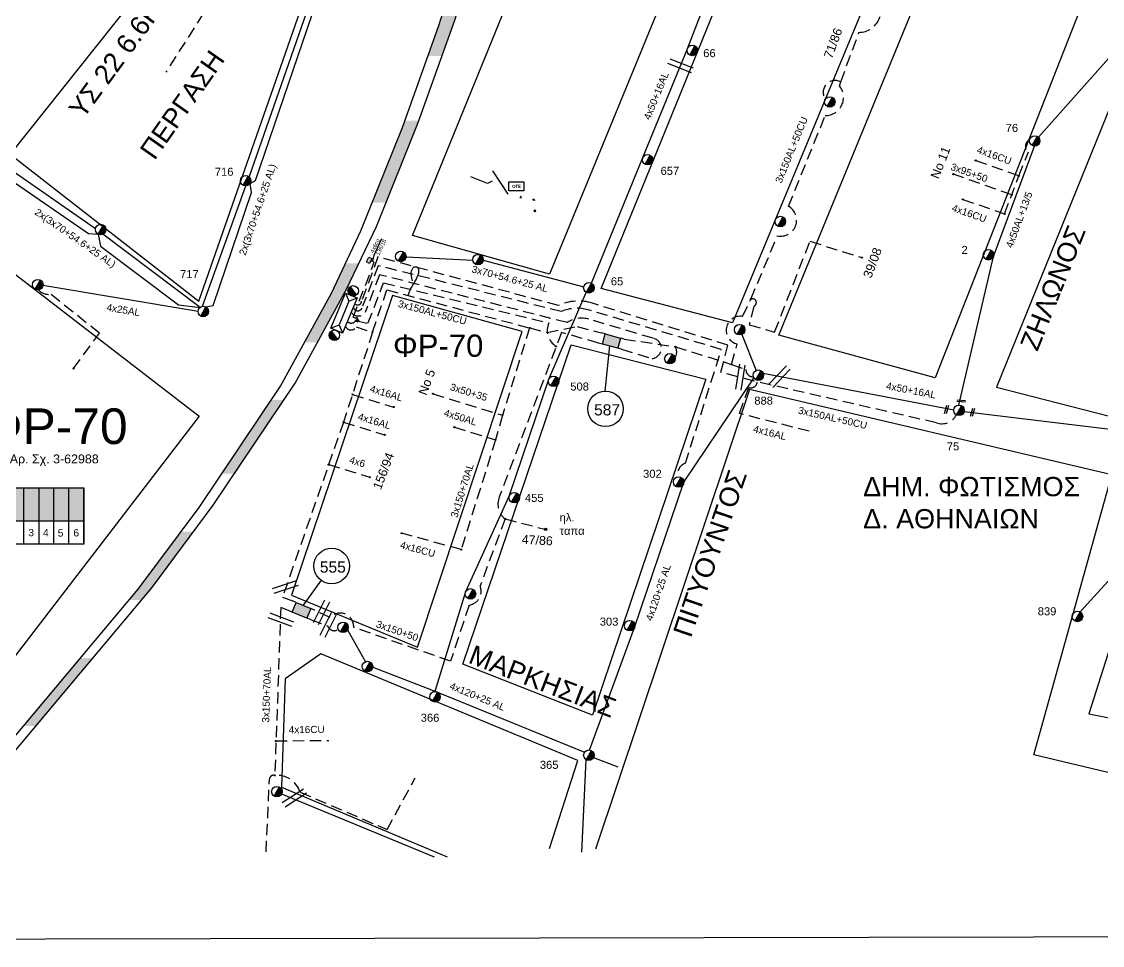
# Model space of a CAD drawing. Header units: millimetres. Extents: x 1421 to 7547, y 822 to 1863.
# Drawn here: x 6172.1 to 6415.1, y 822.2 to 1029.8 of the extents above; entities that cross this region are included whole.
import ezdxf
from ezdxf.enums import TextEntityAlignment as Align

# ---------------------------------------------------------------- set-up
doc = ezdxf.new("R2010")
doc.units = ezdxf.units.MM
doc.linetypes.add('DASHED', pattern=[19.05, 12.7, -6.35])
doc.layers.get('0').update_dxf_attribs({"lineweight": 30})
for name, color, linetype, lineweight in [('3x150+50', 7, 'Continuous', 30), ('4x16CU', 7, 'Continuous', 30), ('4x25AL', 7, 'Continuous', 30), ('4x50+13_5', 7, 'Continuous', 30), ('Link Box 4 Διευθύνσεων', 7, 'Continuous', 30), ('Pillar OTE', 7, 'Continuous', 30), ('TEXT_ΚΑΛΩΔΙΩΝ', 7, 'Continuous', 30), ('Άγνωστα', 7, 'Continuous', 30), ('Άγνωστο εναέριο καλώδιο', 7, 'Continuous', 30), ('Άγνωστο Υπόγειο Καλώδιο', 7, 'DASHED', 30), ('Γυμνά εναέρια ΧΤ και ΦΟΠ (3Φ)   4x50+16AL', 7, 'Continuous', 30), ('Καλωδια Χ.Τ. 3x50+35', 7, 'Continuous', 30), ('Καλωδια ΧΤ  3X95+50', 7, 'Continuous', 30), ('Καλώδια ΧΤ   3x150+50CU', 7, 'DASHED', 30), ('Καλώδια ΧΤ   3x150+70AL', 7, 'DASHED', 30), ('Καλώδια ΧΤ   3x150AL+50CU', 7, 'DASHED', 30), ('Μηχανική τομή', 7, 'Continuous', 30), ('Στύλος ΦΜ', 7, 'Continuous', 30), ('Στύλος ΦΜ @ 1', 7, 'Continuous', 30), ('Συνδέσεις', 7, 'Continuous', 30), ('Συνεστραμμένα ΧΤ   3x70+54.6+25 AL', 7, 'SYN_LINE', 30), ('Συνεστραμμένα ΧΤ  4x120+25 AL', 7, 'SYN_LINE', 30), ('Τομή', 7, 'Continuous', 30), ('Υποσταθμός εναέριος 2 στύλων', 7, 'Continuous', 30), ('Υποσταθμός πόλεως', 7, 'Continuous', 30), ('Υπόβαθρο ΔΕΗ', 7, 'Continuous', 30), ('Υπόγεια Καλώδια Δικτύου ΧΤ   .10', 7, 'DASHED', 30), ('Υπόγεια Καλώδια Δικτύου ΧΤ  4x16AL', 7, 'DASHED', 30), ('Υπόγεια Καλώδια Δικτύου ΧΤ  4x50AL', 7, 'DASHED', 30), ('Υπόγεια Καλώδια Δικτύου ΧΤ  4x6', 7, 'DASHED', 30)]:
    doc.layers.add(name, color=color, linetype=linetype, lineweight=lineweight)
doc.layers.add('Υπόγεια καλώδια Παροχών ΧΤ   4x50AL', color=7, linetype='DASHED')
doc.styles.add('arial', font='arial.ttf')
doc.styles.get("Standard").update_dxf_attribs({"font": 'arial.ttf'})
doc.linetypes.add('SYN_LINE', pattern='A,0.5,-0.0001,["/\\/\\/\\/",Standard,S=0.1,R=0,X=0,Y=-0.05],-0.25', length=0.7501)
doc.dimstyles.new('ISO-25', dxfattribs={"dimtxt": 2.5, "dimasz": 2.5, "dimexe": 1.25, "dimexo": 0.625, "dimtad": 1, "dimtxsty": 'Standard', "dimcen": 2.5, "dimadec": 0, "dimazin": 0, "dimtfac": 1, "dimtmove": 0, "dimatfit": 3, "dimfxl": 1, "dimarcsym": 0})

# ---------------------------------------------------------------- blocks, each defined once
blk = doc.blocks.new('ΥΠΑΡΧΩΝ ΤΣΙΜΕΝΤΕΝΙΟΣ ΣΤΥΛΟΣ')
at = {"layer": 'Στύλος ΦΜ'}
blk.add_hatch(color=7, dxfattribs=at).paths.add_polyline_path([(-1.29, -2.28, 0.574793), (2.62, 0, 0.268822), (1.3, 2.27)])
at = {"layer": 'Στύλος ΦΜ', "color": 7}
blk.add_line((-1.29, -2.28), (1.3, 2.27), dxfattribs=at)
blk.add_circle((0, 0), 2.62, dxfattribs=at)
at = {"layer": 'Στύλος ΦΜ', "flags": 4}
for tag, p in [('ΑΡΙΘΜΟΣ', (-4.68, 8.05)), ('ΤΥΠΟΣ', (-4.91, 3.03))]:
    blk.add_attdef(tag, p, '', height=4, dxfattribs=at)
blk = doc.blocks.new('LINK BOX 4 ΑΝΑΧΩΡΗΣΕΩΝ')
at = {"layer": 'Link Box 4 Διευθύνσεων', "lineweight": -3, "ltscale": 40}
blk.add_hatch(color=256, dxfattribs=at).paths.add_polyline_path([(-3.54, 0), (-3.54, -4.67), (3.54, -4.67), (3.54, 0)])
for p, q in [((-3.54, 0), (-5.33, 0)), ((5.33, 0), (3.54, 0)), ((-3.54, -4.67), (-5.33, -4.67)), ((5.33, -4.67), (3.54, -4.67))]:
    blk.add_line(p, q, dxfattribs=at)
blk.add_lwpolyline([(-3.54, -4.67), (-3.54, 0), (3.54, 0), (3.54, -4.67)], close=True, dxfattribs=at)
blk = doc.blocks.new('_ΣΥΝΔΕΣΗ')
at = {"layer": 'Συνδέσεις', "linetype": 'SYN_LINE', "ltscale": 40}
blk.add_hatch(color=256, dxfattribs=at).paths.add_polyline_path([(0.5, -0.01, 1), (-0.5, -0.01, 1)])
at = {"layer": 'Συνδέσεις'}
blk.add_circle((0, -0.01), 0.5, dxfattribs=at)
blk = doc.blocks.new('ΥΠΟΣΤΑΘΜΟΣ ΕΝΑΕΡΙΟΣ ΕΠΙ 2 ΣΤΥΛΩΝ')
at = {"layer": 'Υποσταθμός εναέριος 2 στύλων', "linetype": 'Continuous', "lineweight": -3}
for points in [[(-11.97, -2.11, 0.574793), (-8.45, -0.07, 0.268822), (-9.64, 1.98)], [(9.68, -2.15, 0.574793), (13.19, -0.1, 0.268822), (12.01, 1.95)]]:
    blk.add_hatch(color=256, dxfattribs=at).paths.add_polyline_path(points)
for p, q in [((-11.97, -2.11), (-9.64, 1.98)), ((9.68, -2.15), (12.01, 1.95))]:
    blk.add_line(p, q, dxfattribs=at)
for centre in [(-10.81, -0.07), (10.84, -0.1)]:
    blk.add_circle(centre, 2.36, dxfattribs=at)
at = {"layer": 'Υποσταθμός πόλεως', "linetype": 'Continuous', "lineweight": -3, "ltscale": 40}
blk.add_lwpolyline([(-8.57, 2.82), (8.57, 2.82), (8.57, -2.82), (-8.57, -2.82)], close=True, dxfattribs=at)
for points in [[(-5.75, 0), (-8.57, 2.82)], [(-8.57, -2.82), (-5.75, 0)], [(-5.75, 0), (5.75, 0)], [(5.75, 0), (8.57, 2.82)], [(8.57, -2.82), (5.75, 0)]]:
    blk.add_lwpolyline(points, dxfattribs=at)
at = {"layer": 'Υποσταθμός εναέριος 2 στύλων', "ltscale": 40, "flags": 1}
for tag, p in [('ΜΕΤΑΣΧΗΜΑΤΙΣΜΟΣ', (14.09, 2.51)), ('ΙΣΧΥΣ', (14.07, -0.28)), ('ΑΡΙΘΜΟΣ', (14.19, -3))]:
    blk.add_attdef(tag, p, '', height=1.8, dxfattribs=at)
blk = doc.blocks.new('ΜΗΧΑΝΙΚΗ ΤΟΜΗ')
at = {"layer": 'Μηχανική τομή', "lineweight": -3, "ltscale": 40}
for p, q in [((-3.78, 1.15), (3.8, 1.15)), ((3.8, -0.4), (-3.78, -0.4))]:
    blk.add_line(p, q, dxfattribs=at)
blk = doc.blocks.new('ΤΟΜΗ')
at = {"layer": 'Τομή', "lineweight": -3, "ltscale": 40}
for p, q in [((-11.37, 1.1), (11.37, 1.1)), ((11.37, -3.57), (-11.37, -3.57))]:
    blk.add_line(p, q, dxfattribs=at)
blk = doc.blocks.new('PILLAR ΟΤΕ')
at = {"layer": 'Pillar OTE', "ltscale": 40}
blk.add_lwpolyline([(-3.31, 2.02), (3.39, 2.02), (3.39, -1.99), (-3.31, -1.99)], close=True, dxfattribs=at)
at = {"layer": 'Pillar OTE', "insert": (-1.81, 0.71), "char_height": 1.3575, "width": 109.961, "attachment_point": 1}
blk.add_mtext('{\\fArial|b1|i0|c161|p34;OTE}', dxfattribs=at)
blk = doc.blocks.new('TSONTA XT1')
at = {"ltscale": 40}
h = blk.add_hatch(color=256, dxfattribs=at)
h.dxf.hatch_style = 1
h.paths.add_polyline_path([(595.96, 2487.66), (597.07, 2488.77), (595.96, 2489.87), (594.85, 2488.77)])
blk.add_lwpolyline([(594.85, 2488.77), (595.96, 2489.87), (597.07, 2488.77), (595.96, 2487.66)], close=True, dxfattribs=at)

msp = doc.modelspace()

# ---------------------------------------------------------------- hatches: boundary and pattern name
at = {"layer": 'Pillar OTE', "ltscale": 40}
h = msp.add_hatch(color=256, dxfattribs=at)
h.dxf.hatch_style = 1
h.paths.add_polyline_path([(6284.6, 990.12), (6284.36, 990.82), (6283.97, 990.18)])
h = msp.add_hatch(color=256, dxfattribs=at)
h.dxf.hatch_style = 1
h.paths.add_polyline_path([(6287.42, 989.64), (6287.28, 990.03), (6287.06, 989.67)])
at = {"layer": 'Καλώδια ΧΤ   3x150+50CU', "linetype": 'DASHED', "lineweight": -3, "ltscale": 0.2}
h = msp.add_hatch(color=5, dxfattribs=at)
h.dxf.hatch_style = 1
h.paths.add_polyline_path([(6169.13, 917.68), (6172.57, 917.67), (6172.57, 925.04), (6169.13, 925.04)])
h = msp.add_hatch(color=85, dxfattribs=at)
h.dxf.hatch_style = 1
h.paths.add_polyline_path([(6172.57, 917.67), (6176.01, 917.67), (6176.01, 925.04), (6172.57, 925.04)])
h = msp.add_hatch(color=6, dxfattribs=at)
h.dxf.hatch_style = 1
h.paths.add_polyline_path([(6179.31, 925.04), (6176.01, 925.04), (6176.01, 917.67), (6179.31, 917.67)])
h = msp.add_hatch(color=2, dxfattribs=at)
h.dxf.hatch_style = 1
h.paths.add_polyline_path([(6182.69, 917.66), (6182.69, 925.04), (6179.31, 925.04), (6179.31, 917.67)])
h = msp.add_hatch(color=27, dxfattribs=at)
h.dxf.hatch_style = 1
h.paths.add_polyline_path([(6186.09, 925.04), (6182.69, 925.04), (6182.69, 917.66), (6186.09, 917.66)])
at = {"layer": 'Υπόβαθρο ΔΕΗ', "lineweight": -3}
h = msp.add_hatch(color=256, dxfattribs=at)
h.dxf.hatch_style = 1
h.paths.add_polyline_path([(6245.15, 969.68), (6247.91, 975.48), (6244.9, 975.48), (6241.74, 968.83), (6235.69, 957.76), (6238.64, 957.76)])
h.paths.add_polyline_path([(6254.03, 989.18), (6250.95, 989.18), (6257.7, 1006.01), (6258.25, 1007.55), (6261.38, 1007.55), (6261.24, 1007.15)])
h.paths.add_polyline_path([(6272.77, 1040.56), (6269.59, 1040.56), (6265.9, 1028.93), (6263.44, 1022.07), (6266.58, 1022.07), (6269.48, 1030.18)])
h = msp.add_hatch(color=256, dxfattribs=at)
h.dxf.hatch_style = 1
h.paths.add_polyline_path([(6231.08, 944.8), (6228.22, 944.8), (6217.05, 928.21), (6219.92, 928.21)])
h = msp.add_hatch(color=256, dxfattribs=at)
h.dxf.hatch_style = 1
h.paths.add_polyline_path([(6188.15, 886.86), (6185.35, 886.86), (6172.49, 871.54), (6175.29, 871.54)])
h.paths.add_polyline_path([(6210.74, 915.19), (6207.9, 915.19), (6198.29, 902.27), (6196.28, 899.88), (6199.08, 899.88), (6201.39, 902.62)])

# ---------------------------------------------------------------- linework, layer by layer
at = {"linetype": 'Continuous', "lineweight": -3, "ltscale": 0.2}
msp.add_lwpolyline([(5474.15, 1851.64), (7546.99, 1855.83), (7546.99, 826.44), (5474.15, 822.25)], close=True, dxfattribs=at)
at = {"color": 6, "lineweight": -3, "ltscale": 0.2}
for points in [[(6223.28, 994.91), (6236.14, 1031.83)], [(6212.8, 965.85), (6222.51, 992.9)], [(6212.21, 965.6), (6190.37, 982.03)]]:
    msp.add_lwpolyline(points, dxfattribs=at)
at = {"layer": '3x150+50', "color": 5, "linetype": 'DASHED', "lineweight": -3, "ltscale": 0.2}
msp.add_lwpolyline([(6280.8, 918.07), (6275.17, 903.03, -0.484881), (6272.7, 898.7), (6268.51, 886.09), (6246.75, 893.71, 0.716143), (6241.45, 895.89), (6237.94, 897.61)], format="xyb", dxfattribs=at)
at = {"layer": '4x16CU', "color": 27, "linetype": 'DASHED', "lineweight": -3, "ltscale": 0.2}
for points in [[(6396.28, 995.15), (6386.58, 998.62)], [(6383.7, 989.89), (6393.09, 986.62)]]:
    msp.add_lwpolyline(points, dxfattribs=at)
at = {"layer": '4x16CU', "color": 2, "linetype": 'DASHED', "lineweight": -3, "ltscale": 0.2}
msp.add_lwpolyline([(6270.93, 911.18), (6257.54, 914.85)], dxfattribs=at)
at = {"layer": '4x16CU', "color": 1, "linetype": 'DASHED', "lineweight": -3, "ltscale": 0.2}
msp.add_lwpolyline([(6229.29, 868.18), (6241.17, 868.31)], dxfattribs=at)
at = {"layer": '4x25AL', "color": 6, "lineweight": -3, "ltscale": 0.2}
msp.add_lwpolyline([(6176.9, 970.63), (6211.77, 964.75)], dxfattribs=at)
at = {"layer": '4x50+13_5', "color": 27, "lineweight": -3, "ltscale": 0.2}
for points in [[(6400.67, 1003.88), (6423.74, 1029.67)], [(6382.77, 943.66), (6390.59, 977.03), (6399.84, 1001.84)]]:
    msp.add_lwpolyline(points, dxfattribs=at)
at = {"layer": '4x50+13_5', "color": 5, "lineweight": -3, "ltscale": 0.2}
msp.add_lwpolyline([(6410.06, 897.18), (6420.19, 908.27), (6429.81, 935.99)], dxfattribs=at)
at = {"layer": 'Pillar OTE', "ltscale": 40}
msp.add_lwpolyline([(6287.06, 989.67), (6287.28, 990.03), (6287.42, 989.64), (6287.06, 989.67)], dxfattribs=at)
at = {"layer": 'Pillar OTE', "lineweight": -3, "ltscale": 40}
for points in [[(6165.8, 912.4), (6165.8, 925.04), (6186.09, 925.04), (6186.09, 912.38), (6165.8, 912.4)], [(6172.57, 912.39), (6172.57, 925.04)], [(6176.01, 912.39), (6176.01, 925.04)], [(6179.31, 912.38), (6179.31, 925.04)], [(6182.69, 912.38), (6182.69, 925.04)], [(6186.09, 912.38), (6186.09, 925.04)], [(6165.8, 917.68), (6186.09, 917.66)]]:
    msp.add_lwpolyline(points, dxfattribs=at)
at = {"layer": 'Άγνωστα', "lineweight": -3}
msp.add_lwpolyline([(6260.01, 971.6), (6259.84, 972.19), (6259.74, 972.69), (6259.69, 973.1), (6259.7, 973.45), (6259.74, 973.73), (6259.81, 973.95), (6259.89, 974.13), (6259.97, 974.28), (6260.05, 974.4), (6260.12, 974.49), (6260.18, 974.57), (6260.24, 974.63), (6260.3, 974.67), (6260.36, 974.7), (6260.43, 974.72), (6260.49, 974.73), (6260.56, 974.74), (6260.64, 974.74), (6260.72, 974.74), (6260.79, 974.73), (6260.87, 974.72), (6260.94, 974.7), (6261.01, 974.67), (6261.07, 974.63), (6261.13, 974.59), (6261.17, 974.53), (6261.21, 974.47), (6261.25, 974.4), (6261.28, 974.32), (6261.3, 974.24), (6261.32, 974.15), (6261.34, 974.06), (6261.35, 973.96), (6261.35, 973.85), (6261.35, 973.74), (6261.35, 973.63), (6261.34, 973.51), (6261.32, 973.38), (6261.3, 973.25), (6261.27, 973.12), (6261.22, 972.98), (6261.17, 972.83), (6261.12, 972.68), (6261.05, 972.51), (6260.97, 972.34), (6260.87, 972.16), (6260.77, 971.96), (6260.66, 971.75), (6260.53, 971.53), (6260.39, 971.3), (6260.25, 971.06), (6260.1, 970.82), (6259.96, 970.57), (6259.82, 970.33), (6259.69, 970.09), (6259.57, 969.86), (6259.46, 969.65), (6259.37, 969.44), (6259.29, 969.25), (6259.22, 969.08), (6259.16, 968.92), (6259.12, 968.78), (6259.08, 968.67), (6259.05, 968.57), (6259.02, 968.49), (6259, 968.43), (6258.99, 968.39), (6258.98, 968.36), (6258.98, 968.34), (6258.97, 968.33), (6258.97, 968.32), (6258.97, 968.32), (6258.97, 968.32), (6258.97, 968.32), (6258.97, 968.32), (6258.97, 968.32), (6258.97, 968.32), (6258.97, 968.32), (6258.97, 968.32), (6258.97, 968.32)], dxfattribs=at)
at = {"layer": 'Άγνωστο εναέριο καλώδιο', "color": 5, "lineweight": -3, "ltscale": 0.2}
msp.add_lwpolyline([(6230.56, 856.28), (6264.85, 842.12)], dxfattribs=at)
at = {"layer": 'Άγνωστο Υπόγειο Καλώδιο', "color": 133, "lineweight": -3, "ltscale": 0.2}
msp.add_lwpolyline([(6219.08, 1041.29), (6204.55, 1018.49)], dxfattribs=at)
at = {"layer": 'Άγνωστο Υπόγειο Καλώδιο', "color": 27, "lineweight": -3, "ltscale": 0.2}
msp.add_lwpolyline([(6393.09, 986.62), (6396.28, 995.15), (6398.42, 1000.6, -0.618807), (6398.7, 1003.2, 15.913649)], format="xyb", dxfattribs=at)
at = {"layer": 'Άγνωστο Υπόγειο Καλώδιο', "color": 6, "lineweight": -3, "ltscale": 0.2}
for points in [[(6183.74, 951.88), (6189.62, 959.79), (6178.61, 968.59, -0.263536), (6175.89, 969.55, 9.037875)], [(6237.05, 895.45), (6240.94, 894.01, 0.542647), (6243.26, 893.3, -4.552774)]]:
    msp.add_lwpolyline(points, format="xyb", dxfattribs=at)
at = {"layer": 'Άγνωστο Υπόγειο Καλώδιο', "color": 5, "lineweight": -3, "ltscale": 0.2}
msp.add_lwpolyline([(6301.81, 957.61), (6293.46, 959.97), (6279.47, 922.96, 0.324796), (6280.8, 918.07)], format="xyb", dxfattribs=at)
msp.add_lwpolyline([(6280.8, 918.07), (6289.74, 915.79)], dxfattribs=at)
at = {"layer": 'Άγνωστο Υπόγειο Καλώδιο', "color": 1, "lineweight": -3, "ltscale": 0.2}
msp.add_lwpolyline([(6227.06, 843.23), (6227.82, 859.6, -0.492266), (6229.02, 860.44, -0.46308)], format="xyb", dxfattribs=at)
at = {"layer": 'Γυμνά εναέρια ΧΤ και ΦΟΠ (3Φ)   4x50+16AL', "color": 133, "lineweight": -3, "ltscale": 0.2}
msp.add_lwpolyline([(6321.72, 1023.55), (6333.66, 1054.41), (6343.06, 1075.29)], dxfattribs=at)
at = {"layer": 'Γυμνά εναέρια ΧΤ και ΦΟΠ (3Φ)   4x50+16AL', "color": 5, "lineweight": -3, "ltscale": 0.2}
for points in [[(6300.21, 971.03), (6311.75, 999.26), (6321.72, 1023.55)], [(6265.07, 879.34), (6271.96, 901.78), (6281.7, 923.19), (6290.59, 949.45), (6299.05, 968.99)]]:
    msp.add_lwpolyline(points, dxfattribs=at)
at = {"layer": 'Γυμνά εναέρια ΧΤ και ΦΟΠ (3Φ)   4x50+16AL', "color": 27, "lineweight": -3, "ltscale": 0.2}
for points in [[(6338.81, 950.84), (6381.65, 942.58)], [(6383.97, 942.23), (6429.24, 936.75)]]:
    msp.add_lwpolyline(points, dxfattribs=at)
at = {"layer": 'Καλωδια Χ.Τ. 3x50+35', "color": 2, "linetype": 'DASHED', "lineweight": -3, "ltscale": 0.2}
msp.add_lwpolyline([(6264.57, 946.21), (6280.21, 941.4)], dxfattribs=at)
at = {"layer": 'Καλωδια ΧΤ  3X95+50', "color": 27, "linetype": 'DASHED', "lineweight": -3, "ltscale": 0.2}
msp.add_lwpolyline([(6394.69, 990.89), (6381.57, 995.54)], dxfattribs=at)
at = {"layer": 'Καλώδια ΧΤ   3x150+70AL', "color": 2, "lineweight": -3, "ltscale": 0.2}
msp.add_lwpolyline([(6286.31, 961), (6280.21, 941.4), (6278.63, 935.87), (6270.93, 911.18)], dxfattribs=at)
at = {"layer": 'Καλώδια ΧΤ   3x150+70AL', "color": 1, "lineweight": -3, "ltscale": 0.2}
msp.add_lwpolyline([(6232.13, 897.49), (6230.35, 898.2), (6229.02, 860.44, -0.351774), (6234.69, 856.7), (6254.26, 848.27), (6260.58, 859.88)], format="xyb", dxfattribs=at)
at = {"layer": 'Καλώδια ΧΤ   3x150AL+50CU', "color": 85, "lineweight": -3, "ltscale": 0.2}
for points in [[(6336.05, 967.48), (6342, 981.7, 0.860362), (6344.49, 988.33), (6352.77, 1008.71, 0.631076), (6355.94, 1015.41), (6356.26, 1016.3)], [(6336.05, 967.48, -1.017363), (6336.74, 965.89), (6335.66, 961.68), (6341.38, 960.06), (6349.33, 980.47), (6361.01, 976.8)], [(6306.96, 956.24), (6313.87, 954.12, 0.861309), (6314.04, 958.68), (6299.63, 962.95, 0.22249), (6294.73, 962.21), (6252.58, 972.96), (6249.3, 964.47, -0.534987), (6246.19, 964.55, -1.018525)], [(6331.67, 952.81), (6332.99, 957.42, -0.986175), (6334.15, 963.57), (6336.05, 967.48)], [(6307.56, 958.49), (6319.07, 956.77), (6331.67, 952.81), (6334.94, 951.64, 0.443843), (6336.61, 950.02, -3.673881)]]:
    msp.add_lwpolyline(points, format="xyb", dxfattribs=at)
at = {"layer": 'Καλώδια ΧΤ   3x150AL+50CU', "color": 27, "lineweight": -3, "ltscale": 0.2}
msp.add_lwpolyline([(6382.24, 941.46, -0.371453), (6377.75, 939.67), (6336.79, 949.03), (6329.27, 951.04), (6330.9, 957.12), (6300.41, 966.57, 0.187621), (6292.81, 966.03), (6252.2, 976.95), (6248.51, 966.98, -0.691586), (6247.01, 966.48)], format="xyb", dxfattribs=at)
at = {"layer": 'Καλώδια ΧΤ   3x150AL+50CU', "color": 6, "lineweight": -3, "ltscale": 0.2}
msp.add_lwpolyline([(6319.63, 927.55, -0.389687), (6321.34, 930.59), (6329.4, 956.15), (6299.47, 965.06, 0.178949), (6293.42, 964.67), (6252.27, 974.98), (6248.74, 965.85, -0.861588), (6246.66, 965.66, -0.69187)], format="xyb", dxfattribs=at)
at = {"layer": 'Καλώδια ΧΤ   3x150AL+50CU', "color": 5, "lineweight": -3, "ltscale": 0.2}
msp.add_lwpolyline([(6245.31, 962.46, 0.507669), (6247.22, 962.7), (6249.96, 962.03), (6253.49, 971.12), (6290.61, 962.15, 0.366202), (6292.28, 956.84, -1.795821)], format="xyb", dxfattribs=at)
at = {"layer": 'Καλώδια ΧΤ   3x150AL+50CU', "color": 2, "lineweight": -3, "ltscale": 0.2}
for points in [[(6250.99, 960.03), (6254.22, 969.56), (6286.31, 961), (6290.27, 959.95), (6297, 961.34), (6302.41, 959.86)], [(6250.99, 960.03), (6244.46, 939.8), (6230.75, 900.5), (6233.02, 899.65)]]:
    msp.add_lwpolyline(points, dxfattribs=at)
msp.add_lwpolyline([(6244.86, 961.4, 0.620518), (6247.32, 961.21), (6250.99, 960.03)], format="xyb", dxfattribs=at)
at = {"layer": 'Καλώδια ΧΤ   3x150AL+50CU', "color": 85, "lineweight": -3, "ltscale": 0.2}
msp.add_arc((6316.93, 955.59), 2.44, 327.3394, 28.7519, dxfattribs=at)
at = {"layer": 'Συνεστραμμένα ΧΤ   3x70+54.6+25 AL', "color": 133, "lineweight": -3, "ltscale": 20}
for points in [[(6213.53, 965.71), (6215.14, 966), (6223.81, 991.46), (6223.45, 993.45), (6224.71, 994.16), (6237.38, 1031.41)], [(6168.25, 997.5), (6169.53, 994.34), (6187.12, 982.2), (6189.28, 982.07), (6189.84, 979.37), (6207.34, 966.21), (6212.21, 965.6)]]:
    msp.add_lwpolyline(points, dxfattribs=at)
at = {"layer": 'Συνεστραμμένα ΧΤ   3x70+54.6+25 AL', "color": 6, "lineweight": -3, "ltscale": 20}
msp.add_lwpolyline([(6188.7, 983.27), (6168.25, 997.5)], dxfattribs=at)
at = {"layer": 'Συνεστραμμένα ΧΤ   3x70+54.6+25 AL', "color": 5, "lineweight": -3, "ltscale": 20}
for points in [[(6258.53, 976.97), (6273.52, 976.23)], [(6275.86, 976.22), (6298.47, 970.2)]]:
    msp.add_lwpolyline(points, dxfattribs=at)
at = {"layer": 'Συνεστραμμένα ΧΤ  4x120+25 AL', "color": 6, "lineweight": -3, "ltscale": 20}
for points in [[(6334.01, 959.54), (6337.2, 951.42)], [(6299.74, 866.15), (6309.91, 893.7), (6320.97, 926.32), (6336.74, 949.73)], [(6245.37, 893.13), (6249.4, 885.99)], [(6251.02, 884.79), (6265.62, 879.13), (6298.64, 865.63)], [(6298.05, 843.19), (6299.04, 863.96)], [(6300.67, 864.44), (6306.13, 862.38)]]:
    msp.add_lwpolyline(points, dxfattribs=at)
at = {"layer": 'Υπόβαθρο ΔΕΗ', "linetype": 'Continuous', "lineweight": -3, "ltscale": 0.2}
for points in [[(6148.45, 842.92), (6198.29, 902.27), (6211.98, 920.68), (6230.32, 947.92), (6241.74, 968.83), (6248.39, 982.82), (6257.7, 1006.01), (6265.9, 1028.93), (6281.61, 1078.49), (6289.96, 1101.74), (6300.56, 1130.22), (6322.44, 1185.17), (6349.53, 1254.79)], [(6151.49, 843.2), (6201.39, 902.62), (6215.17, 921.16), (6233.62, 948.57), (6245.15, 969.68), (6251.88, 983.82), (6261.24, 1007.15), (6269.48, 1030.18), (6285.2, 1079.74), (6293.52, 1102.91), (6304.1, 1131.35), (6325.97, 1186.27), (6353.06, 1255.89)]]:
    msp.add_lwpolyline(points, dxfattribs=at)
at = {"layer": 'Υπόβαθρο ΔΕΗ', "lineweight": -3, "ltscale": 0.2}
for points in [[(6196.85, 1130.52), (6262.37, 1113.05), (6235.74, 1035.24), (6208.37, 1048.82), (6169.56, 1000.01), (6086.36, 1064.77)], [(6259.97, 981.76), (6299.63, 1079.03), (6330.11, 1068.86), (6290.79, 973.1), (6259.97, 981.76)], [(6341.18, 1065.24), (6370.69, 1055.56), (6331.9, 962.14), (6302.4, 969.86), (6341.18, 1065.24)], [(6377.46, 949.78), (6342.35, 959.37), (6380.42, 1052.03), (6413.54, 1041.45), (6377.46, 949.78)], [(6037.99, 994.08), (6074.3, 1047.37), (6212, 941.16), (6136.63, 843.1)], [(6169.56, 1000.01), (6211.92, 967.03), (6235.74, 1035.24)], [(6421.89, 939.85), (6453.56, 1019.02), (6423.83, 1028.03), (6391.28, 947.67), (6421.89, 939.85)], [(6438.13, 843.66), (6442.09, 854.95), (6399.68, 865.09), (6417.21, 928.02), (6335.7, 947.19), (6301.15, 843.88)], [(6290.75, 844.04), (6297.17, 863.79), (6239.4, 887.77), (6231.31, 882.13), (6230.54, 857.77), (6267.77, 842.12)]]:
    msp.add_lwpolyline(points, dxfattribs=at)
for points in [[(6261.1, 889.24), (6284.59, 960.16), (6255.44, 968.32), (6232.74, 900.95)], [(6300.47, 873.98), (6271.27, 885.44), (6295.68, 957.2), (6325.9, 949.5)], [(6412.04, 874.26), (6446.7, 867.44), (6464.66, 916.89), (6428.48, 926.03)]]:
    msp.add_lwpolyline(points, close=True, dxfattribs=at)
at = {"layer": 'Υπόβαθρο ΔΕΗ', "lineweight": -3}
for points in [[(6303.28, 946.81), (6304.32, 956.96)], [(6239.41, 904.3), (6235.41, 898.68)]]:
    msp.add_lwpolyline(points, dxfattribs=at)
for centre in [(6303.37, 942.81), (6241.81, 907.51)]:
    msp.add_circle(centre, 4, dxfattribs=at)
at = {"layer": 'Υπόγεια Καλώδια Δικτύου ΧΤ   .10', "color": 85, "lineweight": -3, "ltscale": 0.2}
msp.add_lwpolyline([(6352.79, 1012.4, -0.793922), (6356.26, 1016.3), (6360.35, 1027.41, 0.648826), (6363.95, 1035.85), (6375.72, 1067.45, -0.321184), (6378.23, 1069.14), (6379.67, 1072.94)], format="xyb", dxfattribs=at)
at = {"layer": 'Υπόγεια Καλώδια Δικτύου ΧΤ  4x16AL', "color": 7, "lineweight": -3, "ltscale": 0.2}
msp.add_lwpolyline([(6349.17, 937.8), (6333.46, 941.76), (6335.62, 947.62, 0.570354), (6337.47, 949.22, -1.742299)], format="xyb", dxfattribs=at)
at = {"layer": 'Υπόγεια Καλώδια Δικτύου ΧΤ  4x16AL', "color": 2, "lineweight": -3, "ltscale": 0.2}
for points in [[(6246.48, 946.05), (6255.73, 943.22)], [(6244.46, 939.8), (6253.71, 936.97)]]:
    msp.add_lwpolyline(points, dxfattribs=at)
at = {"layer": 'Υπόγεια Καλώδια Δικτύου ΧΤ  4x50AL', "color": 2, "lineweight": -3, "ltscale": 0.2}
msp.add_lwpolyline([(6269.38, 938.7), (6278.63, 935.87)], dxfattribs=at)
at = {"layer": 'Υπόγεια Καλώδια Δικτύου ΧΤ  4x6', "color": 5, "linetype": 'DASHED', "lineweight": -2, "ltscale": 0.2}
for points in [[(6246.63, 963.43), (6251.39, 975.78)], [(6251.39, 975.78), (6250.59, 976.08)], [(6246.63, 963.43), (6247.27, 963.19)]]:
    msp.add_lwpolyline(points, dxfattribs=at)
at = {"layer": 'Υπόγεια Καλώδια Δικτύου ΧΤ  4x6', "color": 2, "lineweight": -3, "ltscale": 0.2}
msp.add_lwpolyline([(6241.14, 930.28), (6250.39, 927.45)], dxfattribs=at)
at = {"layer": 'Υπόγεια Καλώδια Δικτύου ΧΤ  4x6', "color": 5, "linetype": 'DASHED', "lineweight": -2, "ltscale": 0.2}
msp.add_arc((6247.44, 963.06), 0.22, 330.2988, 144.3247, dxfattribs=at)

# ---------------------------------------------------------------- block references
at = {"layer": 'Link Box 4 Διευθύνσεων', "lineweight": -3}
for p, xscale, yscale, zscale, rotation in [((6304.99, 959.18), 0.4999999999999996, 0.4999999999999996, 0.4999999999999996, 345.0780773751625), ((6235.48, 898.63), 0.4999999999999997, 0.4999999999999997, 0.4999999999999997, 337.4899649091503)]:
    msp.add_blockref('LINK BOX 4 ΑΝΑΧΩΡΗΣΕΩΝ', p, dxfattribs=dict(at, xscale=xscale, yscale=yscale, zscale=zscale, rotation=rotation))
at = {"layer": 'Pillar OTE', "xscale": 0.5, "yscale": 0.5, "zscale": 0.5}
msp.add_blockref('PILLAR ΟΤΕ', (6283.29, 992.8), dxfattribs=at)
at = {"layer": 'Μηχανική τομή', "lineweight": -3}
for p, xscale, yscale, zscale, rotation in [((6380.13, 942.64), 0.2499999999999189, 0.2499999999999189, 0.2499999999999189, 75.06776136684054), ((6383.32, 944.47), 0.2499999999999188, 0.2499999999999188, 0.2499999999999188, 354.8787220956957), ((6385.97, 942), 0.2499999999999189, 0.2499999999999189, 0.2499999999999189, 75.06776136684054)]:
    msp.add_blockref('ΜΗΧΑΝΙΚΗ ΤΟΜΗ', p, dxfattribs=dict(at, xscale=xscale, yscale=yscale, zscale=zscale, rotation=rotation))
at = {"layer": 'Στύλος ΦΜ @ 1', "lineweight": -3, "ltscale": 40}
ref = msp.add_blockref('ΥΠΑΡΧΩΝ ΤΣΙΜΕΝΤΕΝΙΟΣ ΣΤΥΛΟΣ', (6322.88, 1023.35), dxfattribs=dict(at, xscale=0.4499999999998181, yscale=0.4499999999998181, zscale=0.4499999999998181))
ref.add_attrib('ΤΥΠΟΣ', '66', (6325.33, 1021.84), dxfattribs={"layer": 'Στύλος ΦΜ', "height": 1.8, "flags": 4})
at = {"layer": 'Στύλος ΦΜ @ 1', "lineweight": -3, "ltscale": 40, "xscale": 0.4499999999998181, "yscale": 0.4499999999998181, "zscale": 0.4499999999998181}
for p in [(6353.79, 1011.78), (6189.87, 983.1), (6342.66, 984.9), (6257.35, 977.06), (6274.69, 976.35), (6175.73, 970.72), (6333.53, 960.61), (6317.83, 954.08), (6273, 901.23), (6244.36, 893.72), (6249.85, 884.9), (6229.49, 856.78)]:
    msp.add_blockref('ΥΠΑΡΧΩΝ ΤΣΙΜΕΝΤΕΝΙΟΣ ΣΤΥΛΟΣ', p, dxfattribs=at)
at = {"layer": 'Στύλος ΦΜ @ 1', "lineweight": -3, "ltscale": 40}
ref = msp.add_blockref('ΥΠΑΡΧΩΝ ΤΣΙΜΕΝΤΕΝΙΟΣ ΣΤΥΛΟΣ', (6399.86, 1003.02), dxfattribs=dict(at, xscale=0.4499999999998181, yscale=0.4499999999998181, zscale=0.4499999999998181))
ref.add_attrib('ΤΥΠΟΣ', '76', (6393.32, 1005.04), dxfattribs={"layer": 'Στύλος ΦΜ', "height": 1.8, "flags": 4})
ref = msp.add_blockref('ΥΠΑΡΧΩΝ ΤΣΙΜΕΝΤΕΝΙΟΣ ΣΤΥΛΟΣ', (6312.83, 998.79), dxfattribs=dict(at, xscale=0.4499999999998181, yscale=0.4499999999998181, zscale=0.4499999999998181))
ref.add_attrib('ΤΥΠΟΣ', '657', (6315.74, 995.4), dxfattribs={"layer": 'Στύλος ΦΜ', "height": 1.8, "flags": 4})
ref = msp.add_blockref('ΥΠΑΡΧΩΝ ΤΣΙΜΕΝΤΕΝΙΟΣ ΣΤΥΛΟΣ', (6222.45, 994.07), dxfattribs=dict(at, xscale=0.4499999999998181, yscale=0.4499999999998181, zscale=0.4499999999998181))
ref.add_attrib('ΤΥΠΟΣ', '716', (6215.53, 995.19), dxfattribs={"layer": 'Στύλος ΦΜ', "height": 1.8, "flags": 4})
ref = msp.add_blockref('ΥΠΑΡΧΩΝ ΤΣΙΜΕΝΤΕΝΙΟΣ ΣΤΥΛΟΣ', (6389.48, 977.43), dxfattribs=dict(at, xscale=0.4499999999998181, yscale=0.4499999999998181, zscale=0.4499999999998181))
ref.add_attrib('ΤΥΠΟΣ', '2', (6383.4, 977.63), dxfattribs={"layer": 'Στύλος ΦΜ', "height": 1.8, "flags": 4})
ref = msp.add_blockref('ΥΠΑΡΧΩΝ ΤΣΙΜΕΝΤΕΝΙΟΣ ΣΤΥΛΟΣ', (6212.94, 964.68), dxfattribs=dict(at, xscale=0.4499999999998181, yscale=0.4499999999998181, zscale=0.4499999999998181))
ref.add_attrib('ΤΥΠΟΣ', '717', (6207.72, 972.2), dxfattribs={"layer": 'Στύλος ΦΜ', "height": 1.8, "flags": 4})
ref = msp.add_blockref('ΥΠΑΡΧΩΝ ΤΣΙΜΕΝΤΕΝΙΟΣ ΣΤΥΛΟΣ', (6299.63, 970.01), dxfattribs=dict(at, xscale=0.4499999999998181, yscale=0.4499999999998181, zscale=0.4499999999998181))
ref.add_attrib('ΤΥΠΟΣ', '65', (6304.56, 970.57), dxfattribs={"layer": 'Στύλος ΦΜ', "height": 1.8, "flags": 4})
ref = msp.add_blockref('ΥΠΑΡΧΩΝ ΤΣΙΜΕΝΤΕΝΙΟΣ ΣΤΥΛΟΣ', (6291.68, 948.99), dxfattribs=dict(at, xscale=0.4499999999998181, yscale=0.4499999999998181, zscale=0.4499999999998181))
ref.add_attrib('ΤΥΠΟΣ', '508', (6295.44, 946.93), dxfattribs={"layer": 'Στύλος ΦΜ', "height": 1.8, "flags": 4})
ref = msp.add_blockref('ΥΠΑΡΧΩΝ ΤΣΙΜΕΝΤΕΝΙΟΣ ΣΤΥΛΟΣ', (6337.73, 950.37), dxfattribs=dict(at, xscale=0.4499999999998181, yscale=0.4499999999998181, zscale=0.4499999999998181))
ref.add_attrib('ΤΥΠΟΣ', '888', (6336.81, 943.76), dxfattribs={"layer": 'Στύλος ΦΜ', "height": 1.8, "flags": 4})
ref = msp.add_blockref('ΥΠΑΡΧΩΝ ΤΣΙΜΕΝΤΕΝΙΟΣ ΣΤΥΛΟΣ', (6382.83, 942.48), dxfattribs=dict(at, xscale=0.4499999999998181, yscale=0.4499999999998181, zscale=0.4499999999998181))
ref.add_attrib('ΤΥΠΟΣ', '75', (6380.09, 933.49), dxfattribs={"layer": 'Στύλος ΦΜ', "height": 1.8, "flags": 4})
ref = msp.add_blockref('ΥΠΑΡΧΩΝ ΤΣΙΜΕΝΤΕΝΙΟΣ ΣΤΥΛΟΣ', (6319.79, 926.38), dxfattribs=dict(at, xscale=0.4499999999998181, yscale=0.4499999999998181, zscale=0.4499999999998181))
ref.add_attrib('ΤΥΠΟΣ', '302', (6311.81, 927.33), dxfattribs={"layer": 'Στύλος ΦΜ', "height": 1.8, "flags": 4})
ref = msp.add_blockref('ΥΠΑΡΧΩΝ ΤΣΙΜΕΝΤΕΝΙΟΣ ΣΤΥΛΟΣ', (6282.83, 922.85), dxfattribs=dict(at, xscale=0.4499999999998181, yscale=0.4499999999998181, zscale=0.4499999999998181))
ref.add_attrib('ΤΥΠΟΣ', '455', (6285.25, 921.91), dxfattribs={"layer": 'Στύλος ΦΜ', "height": 1.8, "flags": 4})
ref = msp.add_blockref('ΥΠΑΡΧΩΝ ΤΣΙΜΕΝΤΕΝΙΟΣ ΣΤΥΛΟΣ', (6409.47, 896.16), dxfattribs=dict(at, xscale=0.4499999999998181, yscale=0.4499999999998181, zscale=0.4499999999998181))
ref.add_attrib('ΤΥΠΟΣ', '839', (6400.53, 896.43), dxfattribs={"layer": 'Στύλος ΦΜ', "height": 1.8, "flags": 4})
ref = msp.add_blockref('ΥΠΑΡΧΩΝ ΤΣΙΜΕΝΤΕΝΙΟΣ ΣΤΥΛΟΣ', (6308.8, 894.09), dxfattribs=dict(at, xscale=0.4499999999998181, yscale=0.4499999999998181, zscale=0.4499999999998181))
ref.add_attrib('ΤΥΠΟΣ', '303', (6302.07, 894.1), dxfattribs={"layer": 'Στύλος ΦΜ', "height": 1.8, "flags": 4})
ref = msp.add_blockref('ΥΠΑΡΧΩΝ ΤΣΙΜΕΝΤΕΝΙΟΣ ΣΤΥΛΟΣ', (6265.03, 878.11), dxfattribs=dict(at, xscale=0.4499999999998181, yscale=0.4499999999998181, zscale=0.4499999999998181))
ref.add_attrib('ΤΥΠΟΣ', '366', (6261.82, 872.5), dxfattribs={"layer": 'Στύλος ΦΜ', "height": 1.8, "flags": 4})
ref = msp.add_blockref('ΥΠΑΡΧΩΝ ΤΣΙΜΕΝΤΕΝΙΟΣ ΣΤΥΛΟΣ', (6299.62, 864.98), dxfattribs=dict(at, xscale=0.4499999999998181, yscale=0.4499999999998181, zscale=0.4499999999998181))
ref.add_attrib('ΤΥΠΟΣ', '365', (6288.6, 861.92), dxfattribs={"layer": 'Στύλος ΦΜ', "height": 1.8, "flags": 4})
at = {"layer": 'Συνδέσεις', "lineweight": -3}
for p, xscale, yscale, zscale in [((6386.58, 998.62), 0.25, 0.25, 0.25), ((6381.57, 995.54), 0.25, 0.25, 0.25), ((6396.28, 995.15), 0.25, 0.25, 0.25), ((6383.7, 989.89), 0.25, 0.25, 0.25), ((6394.69, 990.89), 0.25, 0.25, 0.25), ((6393.09, 986.62), 0.25, 0.25, 0.25), ((6361.01, 976.8), 0.25, 0.25, 0.25), ((6336.05, 967.48), 0.25, 0.25, 0.25), ((6250.99, 960.03), 0.25, 0.25, 0.25), ((6286.31, 961), 0.25, 0.25, 0.25), ((6292.29, 956.85), 0.25, 0.25, 0.25), ((6319.07, 956.77), 0.25, 0.25, 0.25), ((6331.67, 952.81), 0.25, 0.25, 0.25), ((6183.74, 951.88), 0.25, 0.25, 0.25), ((6246.48, 946.05), 0.25, 0.25, 0.25), ((6264.57, 946.21), 0.25, 0.25, 0.25), ((6255.73, 943.22), 0.25, 0.25, 0.25), ((6280.21, 941.41), 0.25, 0.25, 0.25), ((6244.47, 939.81), 0.25, 0.25, 0.25), ((6269.38, 938.7), 0.25, 0.25, 0.25), ((6253.71, 936.97), 0.25, 0.25, 0.25), ((6278.63, 935.87), 0.25, 0.25, 0.25), ((6241.14, 930.28), 0.25, 0.25, 0.25), ((6250.39, 927.45), 0.25, 0.25, 0.25), ((6280.8, 918.07), 0.25, 0.25, 0.25), ((6257.54, 914.86), 0.25, 0.25, 0.25), ((6289.91, 915.74), 0.4777242751394019, 0.4777242751394019, 0.4777242751394019), ((6270.93, 911.18), 0.25, 0.25, 0.25), ((6229.29, 868.18), 0.25, 0.25, 0.25), ((6229.02, 860.44), 0.25, 0.25, 0.25)]:
    msp.add_blockref('_ΣΥΝΔΕΣΗ', p, dxfattribs=dict(at, xscale=xscale, yscale=yscale, zscale=zscale))
at = {"layer": 'Συνδέσεις', "xscale": 0.2, "yscale": 0.2, "zscale": 0.2}
msp.add_blockref('TSONTA XT1', (6168.29, 489.59), dxfattribs=at)
at = {"layer": 'Συνδέσεις', "xscale": 0.3075184835441075, "yscale": 0.3075184835441075, "zscale": 0.3075184835441075, "rotation": 346.1144770708887}
msp.add_blockref('TSONTA XT1', (5885.97, 263.63), dxfattribs=at)
at = {"layer": 'Τομή', "lineweight": -3}
for p, xscale, yscale, zscale, rotation in [((6320.12, 1019.63), 0.2499999999998872, 0.2499999999998872, 0.2499999999998872, 158.7109135036557), ((6333.96, 949.87), 0.2499999999998872, 0.2499999999998872, 0.2499999999998872, 260.842035459295), ((6342.71, 949.83), 0.2499999999998873, 0.2499999999998873, 0.2499999999998873, 226.2729754439649), ((6231.45, 902.48), 0.2499999999998873, 0.2499999999998873, 0.2499999999998873, 197.9538853382358), ((6239.8, 896.94), 0.2499999999998873, 0.2499999999998873, 0.2499999999998873, 243.2967017207835), ((6230.25, 895.12), 0.2499999999998873, 0.2499999999998873, 0.2499999999998873, 159.6495162824536), ((6241.28, 894.08), 0.2499999999998873, 0.2499999999998873, 0.2499999999998873, 243.2967017207835), ((6233.58, 855.11), 0.2499999999998872, 0.2499999999998872, 0.2499999999998872, 212.8362944307557)]:
    msp.add_blockref('ΤΟΜΗ', p, dxfattribs=dict(at, xscale=xscale, yscale=yscale, zscale=zscale, rotation=rotation))
at = {"layer": 'Υποσταθμός εναέριος 2 στύλων', "lineweight": -3, "xscale": 0.4999999999999997, "yscale": 0.4999999999999997, "zscale": 0.4999999999999997, "rotation": 247.0797990488244}
msp.add_blockref('ΥΠΟΣΤΑΘΜΟΣ ΕΝΑΕΡΙΟΣ ΕΠΙ 2 ΣΤΥΛΩΝ', (6244.57, 964.34), dxfattribs=at)
at = {"layer": 'Υπόβαθρο ΔΕΗ', "lineweight": -3, "ltscale": 0.2, "xscale": 0.1791203254102227, "yscale": 0.1791203254102227, "zscale": 0.1791203254102227, "rotation": 65}
msp.add_blockref('PILLAR ΟΤΕ', (6250.22, 976.2), dxfattribs=at)

# ---------------------------------------------------------------- texts
at = {"lineweight": -3, "ltscale": 40, "char_height": 4, "width": 51.144, "attachment_point": 1, "style": 'arial'}
for s, insert, rotation in [('{\\H1.083x;ΥΣ 22 6.6KV}', (6182.4, 1010.32), 53.8459), ('{\\H1.083x;ΠΕΡΓΑΣΗ}', (6198.42, 1000.98), 54.9906), ('{\\H1.083x;ΖΗΛΩΝΟΣ}', (6396.43, 957.16), 68.1728), ('{\\H1.083x;ΠΙΤΥΟΥΝΤΟΣ}', (6318.45, 892.59), 71.0648), ('{\\H1.083x;ΜΑΡΚΗΣΙΑΣ}', (6273.83, 889.86), 338.9288)]:
    msp.add_mtext(s, dxfattribs=dict(at, insert=insert, rotation=rotation))
at = {"lineweight": -3, "ltscale": 40, "insert": (6361.3, 927.51), "char_height": 4, "width": 48.6977, "attachment_point": 1, "style": 'arial'}
msp.add_mtext('{\\H1.083x;ΔΗΜ. ΦΩΤΙΣΜΟΣ \\PΔ. ΑΘΗΝΑΙΩΝ}', dxfattribs=at)
at = {"lineweight": -3, "ltscale": 30, "char_height": 1.63, "width": 11.2573, "attachment_point": 1}
for s, insert in [('3', (6173.62, 915.82)), ('4', (6176.92, 915.82)), ('5', (6180.22, 915.74)), ('6', (6183.74, 915.77))]:
    msp.add_mtext(s, dxfattribs=dict(at, insert=insert))
at = {"layer": 'TEXT_ΚΑΛΩΔΙΩΝ', "lineweight": -3, "ltscale": 0.2}
for s, rotation, p in [('4x50+16AL', 67.6804, (6314.75, 1013.16)), ('3x150AL+50CU', 67.8883, (6345.16, 1001.02)), ('4x16CU', 340.334, (6390.76, 999.78)), ('2x(3x70+54.6+25 AL)', 71.1927, (6225.14, 987.6)), ('3x95+50', 340.334, (6385.13, 995.88)), ('4x50AL+13/5', 69.5377, (6396.35, 985.32)), ('2x(3x70+54.6+25 AL)', 325.3821, (6184.17, 981.2)), ('4x16CU', 340.7812, (6385.14, 986.74)), ('3x70+54.6+25 AL', 345.0697, (6281.89, 972.03)), ('3x150AL+50CU', 345.0702, (6264.44, 964.49)), ('4x25AL', 350.4321, (6194.98, 965.05)), ('4x16AL', 342.9781, (6254.1, 946.33)), ('3x50+35', 342.9373, (6272.63, 946.56)), ('4x50+16AL', 349.0862, (6372.07, 946.97)), ('3x150AL+50CU', 347.1363, (6354.44, 940.8)), ('4x16AL', 342.9781, (6251.42, 940.07)), ('4x50AL', 342.9781, (6270.74, 940.9)), ('4x16AL', 345.8561, (6340.31, 937.46)), ('4x6', 342.9781, (6247.58, 930.92)), ('3x150+70AL', 72.6674, (6271.14, 924.46)), ('4x16CU', 344.6626, (6261.15, 911.27)), ('4x120+25 AL', 71.2769, (6315.21, 901.56)), ('3x150+50', 340.7187, (6256.55, 892.93)), ('3x150+70AL', 87.9699, (6227.16, 878.6)), ('4x120+25 AL', 337.7674, (6274.59, 878.16)), ('4x16CU', 0.6163, (6236.18, 870.75))]:
    msp.add_text(s, height=1.6, rotation=rotation, dxfattribs=at).set_placement(p, align=Align.MIDDLE_CENTER)
at = {"layer": 'Άγνωστα', "color": 7, "lineweight": -3, "char_height": 2.5, "attachment_point": 1}
for s, insert in [('587', (6300.8, 943.84)), ('555', (6239.15, 908.51))]:
    msp.add_mtext_dynamic_manual_height_columns(s, width=1.8, gutter_width=12.5, heights=[0.0453], dxfattribs=dict(at, insert=insert))
at = {"layer": 'Συνεστραμμένα ΧΤ   3x70+54.6+25 AL', "color": 7, "lineweight": -3, "ltscale": 20}
note = msp.add_mtext_dynamic_manual_height_columns('ηλ. ', width=1.8, gutter_width=1.64, heights=[0.0453, 0], dxfattribs=dict(at, insert=(6289.6, 919.31), char_height=1.8, attachment_point=1))
for column, words in zip(note.columns.linked_columns, ['ταπα']):
    column.text = words
at = {"layer": 'Υπόβαθρο ΔΕΗ', "lineweight": -3, "char_height": 2, "attachment_point": 1}
for s, insert, rotation in [('71/86', (6352.36, 1022.06), 69.5763), ('No 11', (6376.38, 995.05), 68.674), ('39/08', (6361.21, 972.71), 69.5763), ('Νο 5', (6261.23, 946.39), 69.7974), ('156/94', (6250.99, 925.21), 69.1479), ('47/86', (6284.59, 914.5), 356.872)]:
    msp.add_mtext_dynamic_manual_height_columns(s, width=17.2548, gutter_width=12.5, heights=[0], dxfattribs=dict(at, insert=insert, rotation=rotation))
at = {"layer": 'Υπόβαθρο ΔΕΗ', "lineweight": -3, "attachment_point": 1}
for s, insert, char_height in [('ΦΡ-70', (6255.58, 959.5), 5), ('ΦΡ-70', (6163.41, 942.91), 8), ('Aρ. Σχ. 3-62988', (6169.43, 932.56), 2)]:
    msp.add_mtext_dynamic_manual_height_columns(s, width=30.8332, gutter_width=12.5, heights=[0], dxfattribs=dict(at, insert=insert, char_height=char_height))
at = {"layer": 'Υπόγεια καλώδια Παροχών ΧΤ   4x50AL', "color": 7, "ltscale": 0.2, "char_height": 0.9, "attachment_point": 1, "rotation": 65}
for s, insert in [('4x6cu', (6250.41, 978.13)), ('136/18', (6251.68, 977.58))]:
    msp.add_mtext_dynamic_manual_height_columns(s, width=1.8, gutter_width=12.5, heights=[0.118], dxfattribs=dict(at, insert=insert))

# ---------------------------------------------------------------- leaders
at = {"layer": 'Υπόβαθρο ΔΕΗ', "lineweight": -3, "ltscale": 0.2}
for points, override in [([(6277.98, 996.29), (6281.41, 991.09)], {"dimasz": 1, "dimtad": 0}), ([(6277.87, 993.97), (6276.83, 993.45), (6273.09, 994.92)], {"dimasz": 0.1, "dimgap": 0.625, "dimtad": 0}), ([(6251.09, 975.97), (6251.33, 977.38), (6253.07, 981.07)], {"dimasz": 0.5, "dimgap": 0.625, "dimtad": 0})]:
    msp.add_leader(points, dimstyle='ISO-25', override=override, dxfattribs=at)

doc.saveas('drawing.dxf')
